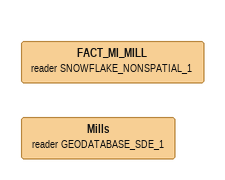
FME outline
FACT_MI_MILL (reader SNOWFLAKE_NONSPATIAL_1)
Mills (reader GEODATABASE_SDE_1)
